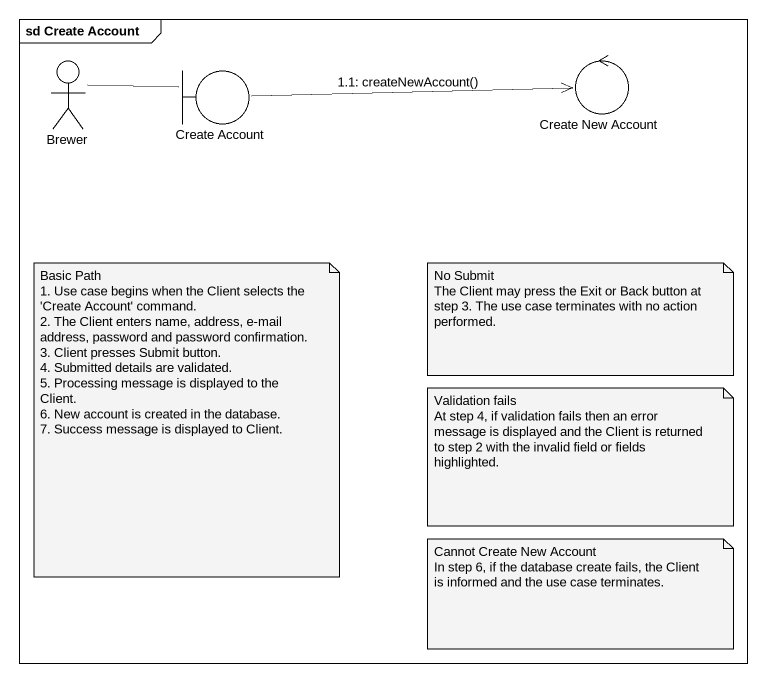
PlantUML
@startuml
mainframe sd Create Account
actor Brewer
boundary "Create Account" as Create_Account
control "Create New Account" as Create_New_Account
Brewer -right- Create_Account
Create_Account -right-> Create_New_Account : 1.1: createNewAccount()
note as N1
  Basic Path
  1. Use case begins when the Client selects the 'Create Account' command.
  2. The Client enters name, address, e-mail address, password and password confirmation.
  3. Client presses Submit button.
  4. Submitted details are validated.
  5. Processing message is displayed to the Client.
  6. New account is created in the database.
  7. Success message is displayed to Client.
end note
note as N2
  No Submit
  The Client may press the Exit or Back button at step 3. The use case terminates with no action performed.
end note
note as N3
  Validation fails
  At step 4, if validation fails then an error message is displayed and the Client is returned to step 2 with the invalid field or fields highlighted.
end note
note as N4
  Cannot Create New Account
  In step 6, if the database create fails, the Client is informed and the use case terminates.
end note
@enduml
